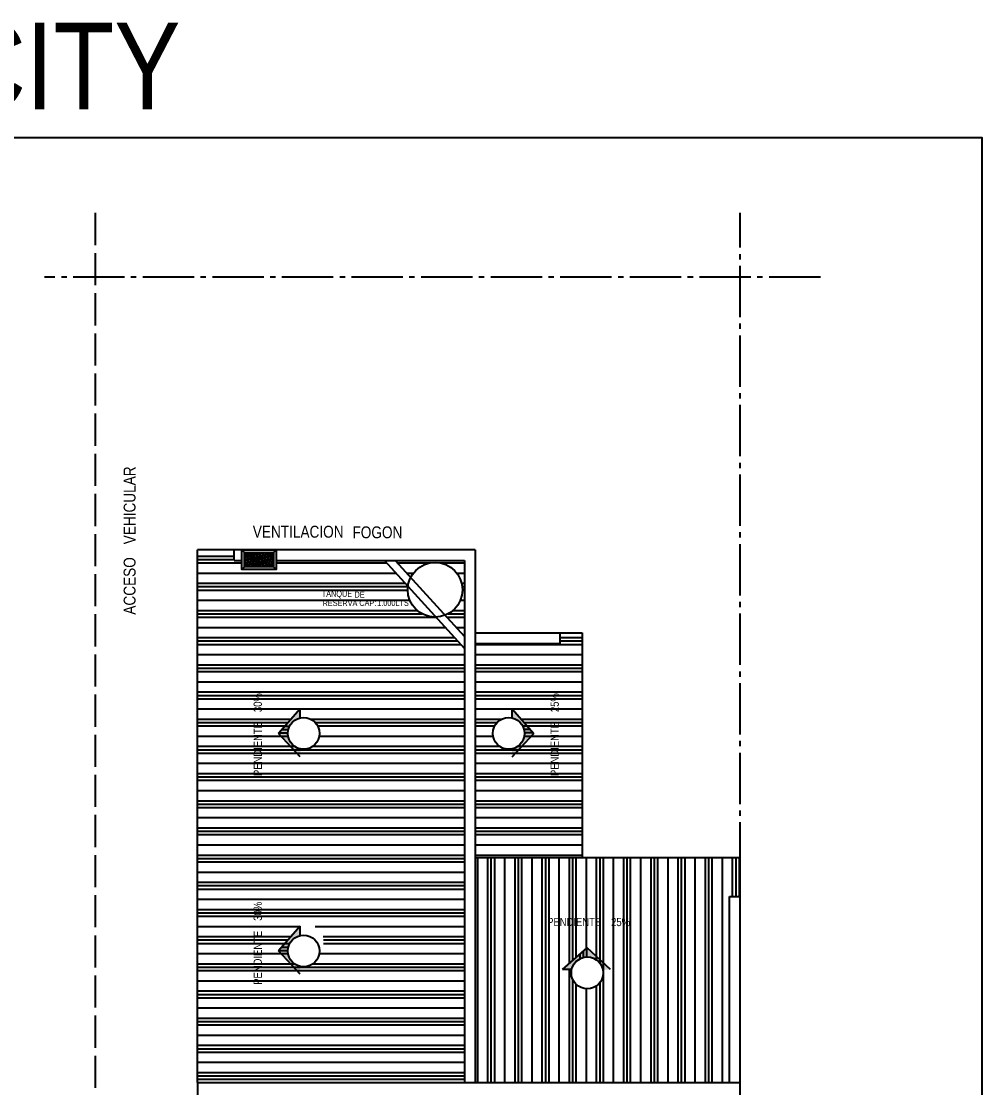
# Model space of a CAD drawing. Header units: millimetres. Extents: x 221 to 543, y -43 to 148.
# Drawn here: x 502.05 to 519.99, y 5.08 to 25.01 of the extents above; entities that cross this region are included whole.
import ezdxf
from ezdxf.enums import TextEntityAlignment as Align

# ---------------------------------------------------------------- set-up
doc = ezdxf.new("R2010")
doc.units = ezdxf.units.MM
doc.linetypes.add('ACAD_ISO02W100', pattern=[15, 12, -3])
doc.linetypes.add('ACAD_ISO04W100', pattern=[30, 24, -3, 0, -3])
doc.layers.add('10-SOLADOS', color=15, linetype='Continuous')
doc.layers.add('SANITARIOS', color=7, linetype='Continuous')
doc.styles.add('gardel', font='ARIALN.TTF')
doc.styles.add('NARROW', font='ARIALN.TTF')

msp = doc.modelspace()

# ---------------------------------------------------------------- hatches: boundary and pattern name
h = msp.add_hatch()
h.set_pattern_fill('PLASTI', color=252, scale=0.08, style=0)
h.set_pattern_definition([(0, (183.3696, -78.58537), (0, 0.508), []), (0, (183.3696, -78.52187), (0, 0.508), []), (0, (183.3696, -78.45837), (0, 0.508), []), (0, (183.3696, -78.26787), (0, 0.508), [])])
h.paths.add_polyline_path([(510.325, 13.286), (509.79, 13.874, -0.422156), (509.266, 14.384, -0.030359), (509.27, 14.446), (508.831, 14.928), (506.806, 14.928), (506.806, 14.765), (506.167, 14.765), (506.167, 14.928), (506.026, 14.928), (506.026, 15.128), (505.34, 15.128), (505.34, 5.178), (510.325, 5.178)])
h.paths.add_polyline_path([(507.025, 11.71), (506.863, 11.71), (507.26, 12.16), (507.26, 11.99, -0.477603), (507.62, 11.699, -1.01764)], flags=16)
h.paths.add_polyline_path([(507.62, 7.633, -1.01764), (507.025, 7.644), (506.863, 7.644), (507.26, 8.095, -0.832281)], flags=16)
h.paths.add_polyline_path([(510.325, 14.928), (509.034, 14.928), (509.32, 14.614, -0.790735), (510.287, 14.384, -0.309288), (509.962, 13.908), (510.325, 13.509)], flags=17)
h.paths.add_polyline_path([(512.525, 9.378), (512.525, 13.578), (512.106, 13.578), (512.106, 13.378), (510.525, 13.378), (510.525, 9.378)])
h.paths.add_polyline_path([(510.855, 11.699, -0.477603), (511.215, 11.99), (511.215, 12.16), (511.611, 11.71), (511.45, 11.71, -0.008743), (511.45, 11.699, -1)], flags=16)
h.paths.add_polyline_path([(512.133, 12.057), (512.133, 12.492), (511.889, 12.492), (511.889, 12.057)], flags=24)
h.paths.add_polyline_path([(512.126, 10.863), (512.126, 11.95), (511.895, 11.95), (511.895, 10.863)], flags=24)
h.paths.add_polyline_path([(506.586, 12.057), (506.586, 12.492), (506.342, 12.492), (506.342, 12.057)], flags=24)
h.paths.add_polyline_path([(506.579, 10.863), (506.579, 11.95), (506.348, 11.95), (506.348, 10.863)], flags=24)
h.paths.add_polyline_path([(506.586, 8.157), (506.586, 8.591), (506.342, 8.591), (506.342, 8.157)], flags=24)
h.paths.add_polyline_path([(506.579, 6.962), (506.579, 8.05), (506.348, 8.05), (506.348, 6.962)], flags=24)
h.paths.add_polyline_path([(508.678, 14.05), (509.305, 14.05), (509.305, 14.228), (508.678, 14.228)], flags=24)
h.paths.add_polyline_path([(508.339, 14.05), (508.704, 14.05), (508.704, 14.228), (508.339, 14.228)], flags=24)
h.paths.add_polyline_path([(507.658, 14.047), (508.344, 14.047), (508.344, 14.224), (507.658, 14.224)], flags=24)
h.paths.add_polyline_path([(508.248, 14.208), (508.487, 14.208), (508.487, 14.379), (508.248, 14.379)], flags=24)
h.paths.add_polyline_path([(507.639, 14.199), (508.248, 14.199), (508.248, 14.387), (507.639, 14.387)], flags=24)
h = msp.add_hatch()
h.set_pattern_fill('ANSI36', color=251, scale=0.009, style=0)
h.set_pattern_definition([(45, (205.07465, -78.84427), (0.0151541822, 0.0555653347), [0.0714375, -0.0142875, 0, -0.0142875])])
h.paths.add_polyline_path([(506.756, 14.815), (506.756, 15.078), (506.217, 15.078), (506.217, 14.815)])
h = msp.add_hatch()
h.set_pattern_fill('PLASTI', color=252, scale=0.08, angle=90, style=0)
h.set_pattern_definition([(90, (205.07465, -78.84427), (-0.508, 3e-17), []), (90, (205.01115, -78.84427), (-0.508, 3e-17), []), (90, (204.94765, -78.84427), (-0.508, 3e-17), []), (90, (204.75715, -78.84427), (-0.508, 3e-17), [])])
h.paths.add_polyline_path([(512.106, 9.378), (510.525, 9.378), (510.525, 5.178), (512.325, 5.178), (515.275, 5.178), (515.275, 8.65), (515.475, 8.65), (515.475, 9.378)])
h.paths.add_polyline_path([(512.917, 7.224, -1), (512.322, 7.224, -0.05292), (512.329, 7.286), (512.158, 7.286), (512.609, 7.683), (512.609, 7.521, -0.424494)], flags=16)
h.paths.add_polyline_path([(513.026, 8.053), (513.46, 8.053), (513.46, 8.297), (513.026, 8.297)], flags=24)
h.paths.add_polyline_path([(511.831, 8.059), (512.919, 8.059), (512.919, 8.29), (511.831, 8.29)], flags=24)
at = {"layer": 'SANITARIOS'}
for points in [[(506.854, 11.699), (507.26, 12.16), (507.26, 11.99, 0.808349), (507.26, 11.408), (507.26, 11.264)], [(511.621, 11.699), (511.215, 12.16), (511.215, 11.99, -0.808349), (511.215, 11.408), (511.215, 11.264)], [(506.854, 7.633), (507.26, 8.095), (507.26, 7.924, 0.808349), (507.26, 7.342), (507.26, 7.199)], [(512.62, 7.692), (512.158, 7.286), (512.329, 7.286, -0.808349), (512.911, 7.286), (513.054, 7.286)]]:
    msp.add_hatch(color=0, dxfattribs=at).paths.add_polyline_path(points)

# ---------------------------------------------------------------- linework, layer by layer
at = {"color": 252, "linetype": 'ACAD_ISO02W100', "ltscale": 0.05}
msp.add_line((503.425, 21.425), (503.425, -1.249), dxfattribs=at)
at = {"color": 252, "linetype": 'ACAD_ISO04W100', "ltscale": 0.04}
for p, q in [((515.475, 5.178), (515.475, 21.425)), ((516.976, 20.228), (502.479, 20.228))]:
    msp.add_line(p, q, dxfattribs=at)
at = {"color": 0}
for p in [(505.34, 5.178), (506.026, 15.128)]:
    msp.add_line(p, (505.34, 15.128), dxfattribs=at)
at = {"color": 4}
for p, q in [((510.525, 15.128), (506.026, 15.128)), ((506.026, 14.928), (506.026, 15.128)), ((510.525, 15.128), (510.525, 5.178)), ((506.026, 14.928), (506.167, 14.928)), ((506.806, 14.928), (510.325, 14.928)), ((510.325, 14.928), (510.325, 5.178)), ((510.525, 13.578), (512.106, 13.578)), ((512.106, 13.578), (512.106, 13.378)), ((510.525, 13.378), (512.106, 13.378)), ((515.275, 5.178), (515.275, 8.65)), ((515.275, 8.65), (515.475, 8.65)), ((515.475, 5.178), (515.475, 8.65))]:
    msp.add_line(p, q, dxfattribs=at)
for p, q in [((506.217, 15.078), (506.167, 15.128)), ((506.756, 15.078), (506.806, 15.128)), ((506.217, 14.815), (506.167, 14.765)), ((506.756, 14.815), (506.806, 14.765)), ((508.831, 14.928), (510.325, 13.286)), ((509.034, 14.928), (510.325, 13.509)), ((512.106, 13.578), (512.525, 13.578)), ((512.525, 13.578), (512.525, 9.378)), ((510.525, 9.378), (515.475, 9.378)), ((515.475, 8.65), (515.475, 9.378))]:
    msp.add_line(p, q)
at = {"color": 50}
for p, q in [((507.26, 12.16), (506.854, 11.699)), ((507.26, 11.99), (507.26, 12.16)), ((511.215, 11.99), (511.215, 12.16)), ((511.215, 12.16), (511.621, 11.699)), ((506.919, 11.773), (507.034, 11.773)), ((506.975, 11.837), (507.058, 11.837)), ((511.499, 11.837), (511.416, 11.837)), ((511.555, 11.773), (511.44, 11.773)), ((507.26, 11.264), (506.854, 11.699)), ((506.863, 11.71), (507.025, 11.71)), ((511.215, 11.264), (511.621, 11.699)), ((511.611, 11.71), (511.45, 11.71)), ((507.26, 8.095), (506.854, 7.633)), ((507.26, 7.924), (507.26, 8.095)), ((507.26, 7.199), (506.854, 7.633)), ((506.863, 7.644), (507.025, 7.644)), ((506.919, 7.707), (507.034, 7.707)), ((506.975, 7.771), (507.058, 7.771)), ((512.158, 7.286), (512.62, 7.692)), ((512.546, 7.627), (512.546, 7.512)), ((512.609, 7.683), (512.609, 7.521)), ((513.054, 7.286), (512.62, 7.692)), ((512.482, 7.571), (512.482, 7.488)), ((512.329, 7.286), (512.158, 7.286))]:
    msp.add_line(p, q, dxfattribs=at)
at = {"color": 2}
for p, q in [((505.34, 5.178), (515.475, 5.178)), ((505.34, 5.178), (505.34, 3.228)), ((515.475, 3.228), (515.475, 5.178))]:
    msp.add_line(p, q, dxfattribs=at)
for points in [[(481.311, 22.836), (519.989, 22.836), (519.989, -8.655), (481.311, -8.655)], [(506.167, 15.128), (506.806, 15.128), (506.806, 14.765), (506.167, 14.765)]]:
    msp.add_lwpolyline(points, close=True, dxfattribs=at)
msp.add_lwpolyline([(506.217, 15.078), (506.756, 15.078), (506.756, 14.815), (506.217, 14.815)], close=True)
at = {"color": 2, "linetype": 'ByBlock'}
msp.add_circle((509.777, 14.384), 0.511, dxfattribs=at)
at = {"color": 2}
for centre in [(507.322, 11.699, 3.631), (511.152, 11.699, 3.631), (507.322, 7.633, 3.631), (512.62, 7.224, 3.631)]:
    msp.add_circle(centre, 0.297, dxfattribs=at)

# ---------------------------------------------------------------- texts
at = {"color": 0, "style": 'NARROW'}
msp.add_text('ELECTRICITY', height=1.62019, dxfattribs=at).set_placement((492.959, 23.362))
at = {"layer": '10-SOLADOS', "color": 7, "ltscale": 0.1, "style": 'gardel'}
for tag, height, p in [('VEHICULAR', 0.222, (504.07, 15.961)), ('ACCESO', 0.222, (504.07, 14.455)), ('30%', 0.154, (506.464, 12.275)), ('25%', 0.154, (512.011, 12.275)), ('PENDIENTE', 0.154, (506.464, 11.407)), ('PENDIENTE', 0.154, (512.011, 11.407)), ('30%', 0.154, (506.464, 8.374)), ('PENDIENTE', 0.154, (506.464, 7.506))]:
    msp.add_attdef(tag, text='', height=height, rotation=90, dxfattribs=at).set_placement(p, align=Align.MIDDLE)
for tag, height, p in [('VENTILACION', 0.222, (507.22, 15.468)), ('FOGON', 0.222, (508.7, 15.457)), ('TANQUE', 0.114, (507.944, 14.293)), ('DE', 0.114, (508.367, 14.293)), ('RESERVA', 0.114, (508.001, 14.136)), ('CAP:', 0.114, (508.521, 14.139)), ('1.000LTS', 0.114, (508.992, 14.139)), ('PENDIENTE', 0.154, (512.375, 8.175)), ('25%', 0.154, (513.243, 8.175))]:
    msp.add_attdef(tag, text='', height=height, dxfattribs=at).set_placement(p, align=Align.MIDDLE)

doc.saveas('drawing.dxf')
